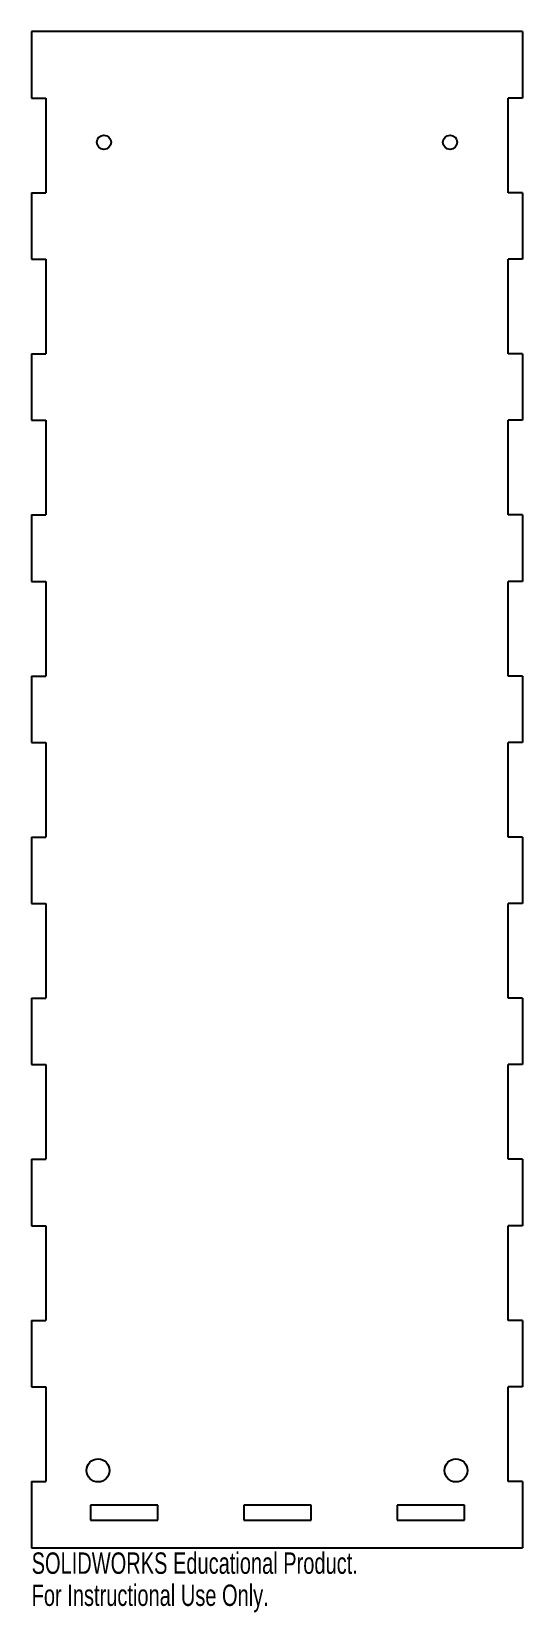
# Model space of a CAD drawing. Header units: millimetres. Extents: x -55 to 55, y -186 to 171.
import ezdxf

# ---------------------------------------------------------------- set-up
doc = ezdxf.new("R2010")
doc.units = ezdxf.units.MM
doc.styles.add('SLDTEXTSTYLE0', font='TXT', dxfattribs={"width": 0.7})

msp = doc.modelspace()

# ---------------------------------------------------------------- linework, layer by layer
at = {"color": 7, "linetype": 'Continuous', "lineweight": 25}
for p, q in [((55.42, 171.25), (-55.42, 171.25)), ((-55.42, 171.25), (-55.42, 156.25)), ((55.42, 171.25), (55.42, 156.25)), ((-55.42, 156.25), (-52.25, 156.25)), ((-52.25, 156.25), (-52.25, 134.86)), ((52.25, 134.86), (52.25, 156.25)), ((55.42, 156.25), (52.25, 156.25)), ((-55.42, 134.86), (-52.25, 134.86)), ((-55.42, 134.86), (-55.42, 119.86)), ((55.42, 134.86), (52.25, 134.86)), ((55.42, 134.86), (55.42, 119.86)), ((-55.42, 119.86), (-52.25, 119.86)), ((-52.25, 119.86), (-52.25, 98.47)), ((52.25, 98.47), (52.25, 119.86)), ((55.42, 119.86), (52.25, 119.86)), ((-55.42, 98.47), (-52.25, 98.47)), ((-55.42, 98.47), (-55.42, 83.47)), ((55.42, 98.47), (52.25, 98.47)), ((55.42, 98.47), (55.42, 83.47)), ((-55.42, 83.47), (-52.25, 83.47)), ((-52.25, 83.47), (-52.25, 62.08)), ((52.25, 62.08), (52.25, 83.47)), ((55.42, 83.47), (52.25, 83.47)), ((-55.42, 62.08), (-52.25, 62.08)), ((-55.42, 62.08), (-55.42, 47.08)), ((55.42, 62.08), (52.25, 62.08)), ((55.42, 62.08), (55.42, 47.08)), ((-55.42, 47.08), (-52.25, 47.08)), ((-52.25, 47.08), (-52.25, 25.69)), ((52.25, 25.69), (52.25, 47.08)), ((55.42, 47.08), (52.25, 47.08)), ((-55.42, 25.69), (-52.25, 25.69)), ((-55.42, 25.69), (-55.42, 10.69)), ((55.42, 25.69), (52.25, 25.69)), ((55.42, 25.69), (55.42, 10.69)), ((-55.42, 10.69), (-52.25, 10.69)), ((-52.25, 10.69), (-52.25, -10.69)), ((52.25, -10.69), (52.25, 10.69)), ((55.42, 10.69), (52.25, 10.69)), ((-55.42, -10.69), (-52.25, -10.69)), ((-55.42, -10.69), (-55.42, -25.69)), ((55.42, -10.69), (52.25, -10.69)), ((55.42, -10.69), (55.42, -25.69)), ((-55.42, -25.69), (-52.25, -25.69)), ((-52.25, -25.69), (-52.25, -47.08)), ((52.25, -47.08), (52.25, -25.69)), ((55.42, -25.69), (52.25, -25.69)), ((-55.42, -47.08), (-52.25, -47.08)), ((-55.42, -47.08), (-55.42, -62.08)), ((55.42, -47.08), (52.25, -47.08)), ((55.42, -47.08), (55.42, -62.08)), ((-55.42, -62.08), (-52.25, -62.08)), ((-52.25, -62.08), (-52.25, -83.47)), ((52.25, -83.47), (52.25, -62.08)), ((55.42, -62.08), (52.25, -62.08)), ((-55.42, -83.47), (-52.25, -83.47)), ((-55.42, -83.47), (-55.42, -98.47)), ((55.42, -83.47), (52.25, -83.47)), ((55.42, -83.47), (55.42, -98.47)), ((-55.42, -98.47), (-52.25, -98.47)), ((-52.25, -98.47), (-52.25, -119.86)), ((52.25, -119.86), (52.25, -98.47)), ((55.42, -98.47), (52.25, -98.47)), ((-55.42, -119.86), (-52.25, -119.86)), ((-55.42, -119.86), (-55.42, -134.86)), ((55.42, -119.86), (52.25, -119.86)), ((55.42, -119.86), (55.42, -134.86)), ((-55.42, -134.86), (-52.25, -134.86)), ((-52.25, -134.86), (-52.25, -156.25)), ((52.25, -156.25), (52.25, -134.86)), ((55.42, -134.86), (52.25, -134.86)), ((-55.42, -156.25), (-52.25, -156.25)), ((-55.42, -156.25), (-55.42, -171.25)), ((55.42, -156.25), (52.25, -156.25)), ((55.42, -156.25), (55.42, -171.25)), ((-42.15, -161.62), (-42.15, -165)), ((-26.95, -161.62), (-42.15, -161.62)), ((-26.95, -165), (-26.95, -161.62)), ((-7.5, -161.62), (-7.5, -165)), ((7.7, -161.62), (-7.5, -161.62)), ((7.7, -165), (7.7, -161.62)), ((27.15, -161.62), (27.15, -165)), ((42.35, -161.62), (27.15, -161.62)), ((42.35, -165), (42.35, -161.62)), ((-42.15, -165), (-26.95, -165)), ((-7.5, -165), (7.7, -165)), ((27.15, -165), (42.35, -165)), ((-55.42, -171.25), (55.42, -171.25))]:
    msp.add_line(p, q, dxfattribs=at)
for centre, radius in [((-39.08, 146.25), 1.6), ((39.08, 146.25), 1.6), ((-40.42, -153.75), 2.6), ((40.42, -153.75), 2.6)]:
    msp.add_circle(centre, radius, dxfattribs=at)

# ---------------------------------------------------------------- texts
at = {"color": 7, "linetype": 'Continuous', "char_height": 4.8336, "attachment_point": 1, "style": 'SLDTEXTSTYLE0'}
for s, insert in [('SOLIDWORKS Educational Product.', (-55.42, -172.27)), ('For Instructional Use Only.', (-55.42, -179.52))]:
    msp.add_mtext(s, dxfattribs=dict(at, insert=insert))

doc.saveas('drawing.dxf')
